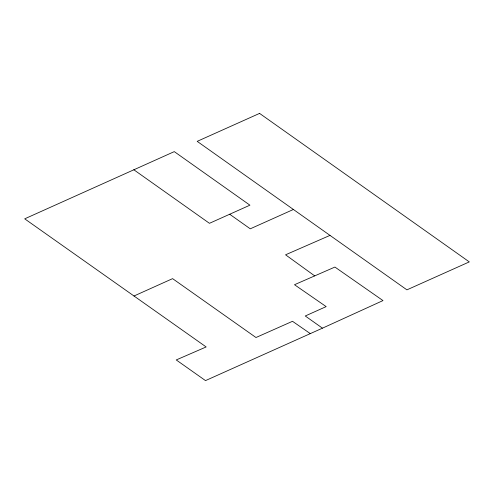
<?xml version="1.0" encoding="UTF-8"?>
<svg xmlns="http://www.w3.org/2000/svg" width="494" height="494" viewBox="0 0 494 494"><rect width="100%" height="100%" fill="white"/><g stroke="black" fill="none" stroke-linecap="round" stroke-linejoin="round"><path stroke-width="0.74" d="M322.459 328.17L382.986 300.58L334.913 267.063L294.498 284.717L326.17 306.613L305.255 315.987L322.459 328.17L205.51 380.602L176.241 359.941L206.159 346.949L24.7 218.83L174.283 151.621L249.921 205.177L209.45 223.313L133.818 169.757M293.405 209.475L250.267 228.815L229.685 214.242M133.998 295.999L172.591 278.641L255.978 337.513L292.51 321.304L310.164 333.518M330.004 235.391L285.551 254.805L314.703 275.887M259.572 113.398L197.192 141.352L406.92 289.855L469.3 261.9L259.572 113.398"/></g></svg>
